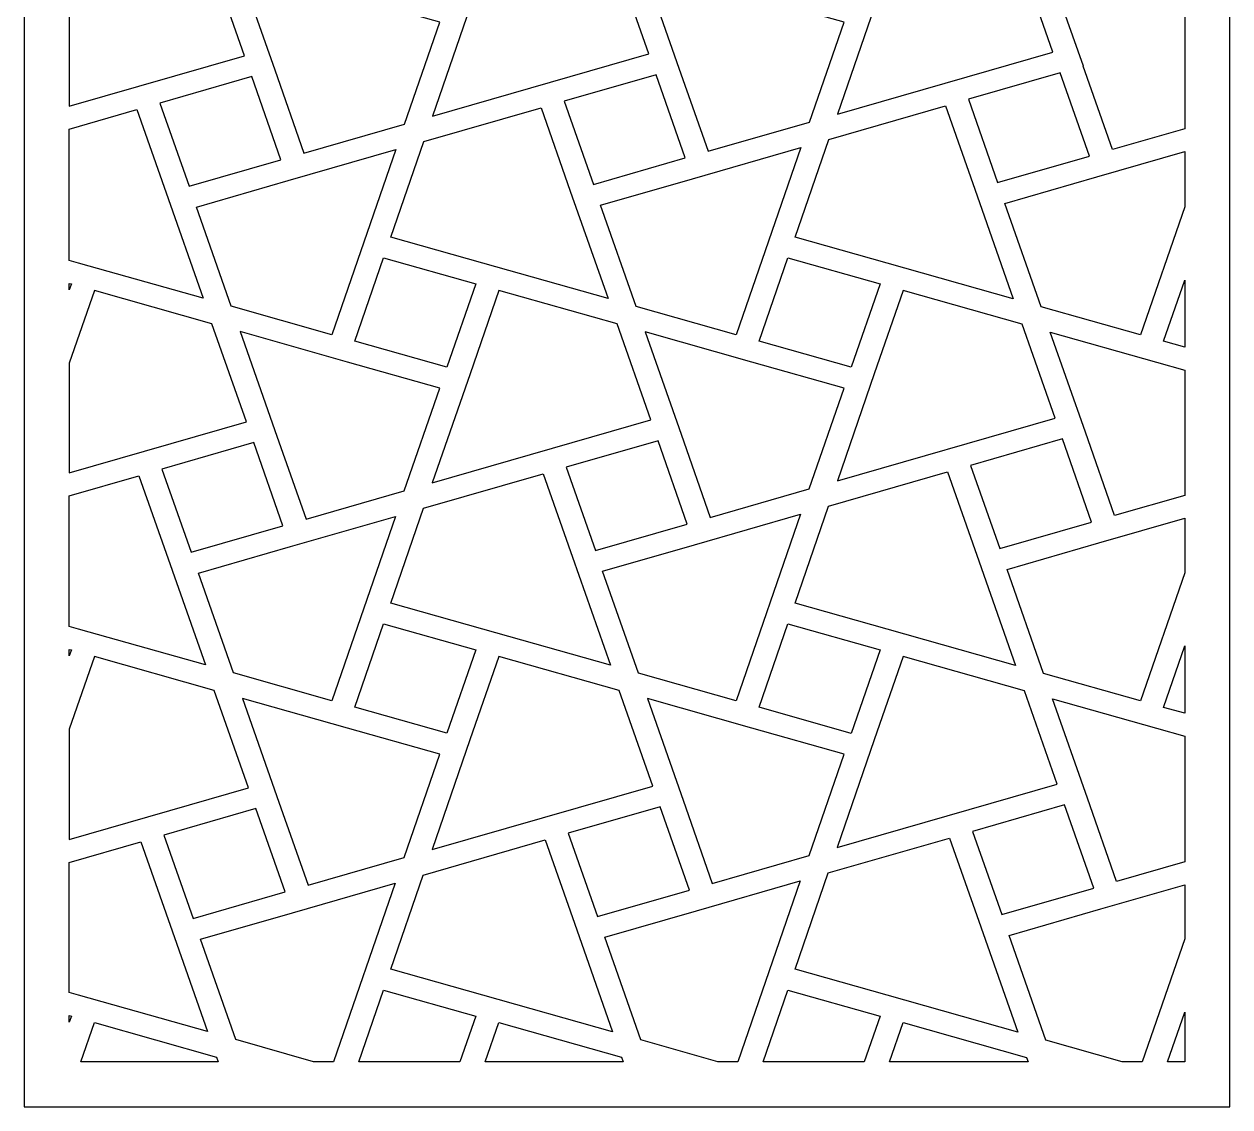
# Model space of a CAD drawing. Header units: centimetres. Extents: x 16.94 to 21.78, y -0.15 to 9.
# Drawn here: x 16.943 to 21.777, y -0.153 to 4.188 of the extents above; entities that cross this region are included whole.
import ezdxf

# ---------------------------------------------------------------- set-up
doc = ezdxf.new("R2010")
doc.units = ezdxf.units.CM
doc.header["$MEASUREMENT"] = 0
doc.layers.add('layer 1', color=7, linetype='Continuous')

msp = doc.modelspace()

# ---------------------------------------------------------------- linework, layer by layer
at = {"layer": 'layer 1', "color": 250, "lineweight": 30}
for points, knots in [([(16.94311, -0.15276), (16.94311, -0.15276), (16.94311, -0.10333), (16.94311, -0.10333), (16.94311, -0.10333), (16.94311, -0.10333), (16.94311, 0.26172), (16.94311, 0.26172), (16.94311, 0.26172), (16.94311, 0.26172), (16.94311, 0.3568), (16.94311, 0.3568), (16.94311, 0.3568), (16.94311, 0.3568), (16.94311, 0.77526), (16.94311, 0.77526), (16.94311, 0.77526), (16.94311, 0.77526), (16.94311, 1.12919), (16.94311, 1.12919), (16.94311, 1.12919), (16.94311, 1.12919), (16.94311, 1.27306), (16.94311, 1.27306), (16.94311, 1.27306), (16.94311, 1.27306), (16.94311, 1.36427), (16.94311, 1.36427), (16.94311, 1.36427), (16.94311, 1.36427), (16.94311, 1.7291), (16.94311, 1.7291), (16.94311, 1.7291), (16.94311, 1.7291), (16.94311, 1.82413), (16.94311, 1.82413), (16.94311, 1.82413), (16.94311, 1.82413), (16.94311, 2.24503), (16.94311, 2.24503), (16.94311, 2.24503), (16.94311, 2.24503), (16.94311, 2.59707), (16.94311, 2.59707), (16.94311, 2.59707), (16.94311, 2.59707), (16.94311, 2.74019), (16.94311, 2.74019), (16.94311, 2.74019), (16.94311, 2.74019), (16.94311, 2.8316), (16.94311, 2.8316), (16.94311, 2.8316), (16.94311, 2.8316), (16.94311, 3.19648), (16.94311, 3.19648), (16.94311, 3.19648), (16.94311, 3.19648), (16.94311, 3.29142), (16.94311, 3.29142), (16.94311, 3.29142), (16.94311, 3.29142), (16.94311, 3.71458), (16.94311, 3.71458), (16.94311, 3.71458), (16.94311, 3.71458), (16.94311, 4.06454), (16.94311, 4.06454), (16.94311, 4.06454), (16.94311, 4.06454), (16.94311, 4.20776), (16.94311, 4.20776), (16.94311, 4.20776), (16.94311, 4.20776), (16.94311, 4.29885), (16.94311, 4.29885), (16.94311, 4.29885), (16.94311, 4.29885), (16.94311, 4.66385), (16.94311, 4.66385), (16.94311, 4.66385), (16.94311, 4.66385), (16.94311, 4.75893), (16.94311, 4.75893), (16.94311, 4.75893), (16.94311, 4.75893), (16.94311, 5.18455), (16.94311, 5.18455), (16.94311, 5.18455), (16.94311, 5.18455), (16.94311, 5.53186), (16.94311, 5.53186), (16.94311, 5.53186), (16.94311, 5.53186), (16.94311, 5.67516), (16.94311, 5.67516), (16.94311, 5.67516), (16.94311, 5.67516), (16.94311, 5.7664), (16.94311, 5.7664), (16.94311, 5.7664), (16.94311, 5.7664), (16.94311, 6.13115), (16.94311, 6.13115), (16.94311, 6.13115), (16.94311, 6.13115), (16.94311, 6.22638), (16.94311, 6.22638), (16.94311, 6.22638), (16.94311, 6.22638), (16.94311, 6.6541), (16.94311, 6.6541), (16.94311, 6.6541), (16.94311, 6.6541), (16.94311, 6.99869), (16.94311, 6.99869), (16.94311, 6.99869), (16.94311, 6.99869), (16.94311, 7.14261), (16.94311, 7.14261), (16.94311, 7.14261), (16.94311, 7.14261), (16.94311, 7.23379), (16.94311, 7.23379), (16.94311, 7.23379), (16.94311, 7.23379), (16.94311, 7.59864), (16.94311, 7.59864), (16.94311, 7.59864), (16.94311, 7.59864), (16.94311, 7.69366), (16.94311, 7.69366), (16.94311, 7.69366), (16.94311, 7.69366), (16.94311, 8.12407), (16.94311, 8.12407), (16.94311, 8.12407), (16.94311, 8.12407), (16.94311, 8.46601), (16.94311, 8.46601), (16.94311, 8.46601), (16.94311, 8.46601), (16.94311, 8.60998), (16.94311, 8.60998), (16.94311, 8.60998), (16.94311, 8.60998), (16.94311, 8.70122), (16.94311, 8.70122), (16.94311, 8.70122), (16.94311, 8.70122), (16.94311, 9.00077), (16.94311, 9.00077), (16.94311, 9.00077), (16.94311, 9.00077), (21.77666, 9.00077), (21.77666, 9.00077), (21.77666, 9.00077), (21.77666, 9.00077), (21.77666, 8.71055), (21.77666, 8.71055), (21.77666, 8.71055), (21.77666, 8.71055), (21.77666, 8.61886), (21.77666, 8.61886), (21.77666, 8.61886), (21.77666, 8.61886), (21.77666, 8.38246), (21.77666, 8.38246), (21.77666, 8.38246), (21.77666, 8.38246), (21.77666, 8.08891), (21.77666, 8.08891), (21.77666, 8.08891), (21.77666, 8.08891), (21.77666, 7.70438), (21.77666, 7.70438), (21.77666, 7.70438), (21.77666, 7.70438), (21.77666, 7.61284), (21.77666, 7.61284), (21.77666, 7.61284), (21.77666, 7.61284), (21.77666, 7.24316), (21.77666, 7.24316), (21.77666, 7.24316), (21.77666, 7.24316), (21.77666, 7.15163), (21.77666, 7.15163), (21.77666, 7.15163), (21.77666, 7.15163), (21.77666, 6.91528), (21.77666, 6.91528), (21.77666, 6.91528), (21.77666, 6.91528), (21.77666, 6.62165), (21.77666, 6.62165), (21.77666, 6.62165), (21.77666, 6.62165), (21.77666, 6.23686), (21.77666, 6.23686), (21.77666, 6.23686), (21.77666, 6.23686), (21.77666, 6.14559), (21.77666, 6.14559), (21.77666, 6.14559), (21.77666, 6.14559), (21.77666, 5.77581), (21.77666, 5.77581), (21.77666, 5.77581), (21.77666, 5.77581), (21.77666, 5.68406), (21.77666, 5.68406), (21.77666, 5.68406), (21.77666, 5.68406), (21.77666, 5.4479), (21.77666, 5.4479), (21.77666, 5.4479), (21.77666, 5.4479), (21.77666, 5.15446), (21.77666, 5.15446), (21.77666, 5.15446), (21.77666, 5.15446), (21.77666, 4.76954), (21.77666, 4.76954), (21.77666, 4.76954), (21.77666, 4.76954), (21.77666, 4.67812), (21.77666, 4.67812), (21.77666, 4.67812), (21.77666, 4.67812), (21.77666, 4.30858), (21.77666, 4.30858), (21.77666, 4.30858), (21.77666, 4.30858), (21.77666, 4.21673), (21.77666, 4.21673), (21.77666, 4.21673), (21.77666, 4.21673), (21.77666, 3.98074), (21.77666, 3.98074), (21.77666, 3.98074), (21.77666, 3.98074), (21.77666, 3.68724), (21.77666, 3.68724), (21.77666, 3.68724), (21.77666, 3.68724), (21.77666, 3.30216), (21.77666, 3.30216), (21.77666, 3.30216), (21.77666, 3.30216), (21.77666, 3.21065), (21.77666, 3.21065), (21.77666, 3.21065), (21.77666, 3.21065), (21.77666, 2.84103), (21.77666, 2.84103), (21.77666, 2.84103), (21.77666, 2.84103), (21.77666, 2.74949), (21.77666, 2.74949), (21.77666, 2.74949), (21.77666, 2.74949), (21.77666, 2.51344), (21.77666, 2.51344), (21.77666, 2.51344), (21.77666, 2.51344), (21.77666, 2.22), (21.77666, 2.22), (21.77666, 2.22), (21.77666, 2.22), (21.77666, 1.83465), (21.77666, 1.83465), (21.77666, 1.83465), (21.77666, 1.83465), (21.77666, 1.74346), (21.77666, 1.74346), (21.77666, 1.74346), (21.77666, 1.74346), (21.77666, 1.3736), (21.77666, 1.3736), (21.77666, 1.3736), (21.77666, 1.3736), (21.77666, 1.28193), (21.77666, 1.28193), (21.77666, 1.28193), (21.77666, 1.28193), (21.77666, 1.04618), (21.77666, 1.04618), (21.77666, 1.04618), (21.77666, 1.04618), (21.77666, 0.75299), (21.77666, 0.75299), (21.77666, 0.75299), (21.77666, 0.75299), (21.77666, 0.36727), (21.77666, 0.36727), (21.77666, 0.36727), (21.77666, 0.36727), (21.77666, 0.27598), (21.77666, 0.27598), (21.77666, 0.27598), (21.77666, 0.27598), (21.77666, -0.09355), (21.77666, -0.09355), (21.77666, -0.09355), (21.77666, -0.09355), (21.77666, -0.15276), (21.77666, -0.15276), (21.77666, -0.15276), (21.77666, -0.15276), (16.94311, -0.15276), (16.94311, -0.15276)], [0, 0, 0, 0, 0.0126582, 0.0126582, 0.0126582, 0.0126582, 0.0253165, 0.0253165, 0.0253165, 0.0253165, 0.0379747, 0.0379747, 0.0379747, 0.0379747, 0.0506329, 0.0506329, 0.0506329, 0.0506329, 0.0632911, 0.0632911, 0.0632911, 0.0632911, 0.0759494, 0.0759494, 0.0759494, 0.0759494, 0.0886076, 0.0886076, 0.0886076, 0.0886076, 0.1012658, 0.1012658, 0.1012658, 0.1012658, 0.1139241, 0.1139241, 0.1139241, 0.1139241, 0.1265823, 0.1265823, 0.1265823, 0.1265823, 0.1392405, 0.1392405, 0.1392405, 0.1392405, 0.1518987, 0.1518987, 0.1518987, 0.1518987, 0.164557, 0.164557, 0.164557, 0.164557, 0.1772152, 0.1772152, 0.1772152, 0.1772152, 0.1898734, 0.1898734, 0.1898734, 0.1898734, 0.2025316, 0.2025316, 0.2025316, 0.2025316, 0.2151899, 0.2151899, 0.2151899, 0.2151899, 0.2278481, 0.2278481, 0.2278481, 0.2278481, 0.2405063, 0.2405063, 0.2405063, 0.2405063, 0.2531646, 0.2531646, 0.2531646, 0.2531646, 0.2658228, 0.2658228, 0.2658228, 0.2658228, 0.278481, 0.278481, 0.278481, 0.278481, 0.2911392, 0.2911392, 0.2911392, 0.2911392, 0.3037975, 0.3037975, 0.3037975, 0.3037975, 0.3164557, 0.3164557, 0.3164557, 0.3164557, 0.3291139, 0.3291139, 0.3291139, 0.3291139, 0.3417722, 0.3417722, 0.3417722, 0.3417722, 0.3544304, 0.3544304, 0.3544304, 0.3544304, 0.3670886, 0.3670886, 0.3670886, 0.3670886, 0.3797468, 0.3797468, 0.3797468, 0.3797468, 0.3924051, 0.3924051, 0.3924051, 0.3924051, 0.4050633, 0.4050633, 0.4050633, 0.4050633, 0.4177215, 0.4177215, 0.4177215, 0.4177215, 0.4303797, 0.4303797, 0.4303797, 0.4303797, 0.443038, 0.443038, 0.443038, 0.443038, 0.4556962, 0.4556962, 0.4556962, 0.4556962, 0.4683544, 0.4683544, 0.4683544, 0.4683544, 0.4810127, 0.4810127, 0.4810127, 0.4810127, 0.4936709, 0.4936709, 0.4936709, 0.4936709, 0.5063291, 0.5063291, 0.5063291, 0.5063291, 0.5189873, 0.5189873, 0.5189873, 0.5189873, 0.5316456, 0.5316456, 0.5316456, 0.5316456, 0.5443038, 0.5443038, 0.5443038, 0.5443038, 0.556962, 0.556962, 0.556962, 0.556962, 0.5696203, 0.5696203, 0.5696203, 0.5696203, 0.5822785, 0.5822785, 0.5822785, 0.5822785, 0.5949367, 0.5949367, 0.5949367, 0.5949367, 0.6075949, 0.6075949, 0.6075949, 0.6075949, 0.6202532, 0.6202532, 0.6202532, 0.6202532, 0.6329114, 0.6329114, 0.6329114, 0.6329114, 0.6455696, 0.6455696, 0.6455696, 0.6455696, 0.6582278, 0.6582278, 0.6582278, 0.6582278, 0.6708861, 0.6708861, 0.6708861, 0.6708861, 0.6835443, 0.6835443, 0.6835443, 0.6835443, 0.6962025, 0.6962025, 0.6962025, 0.6962025, 0.7088608, 0.7088608, 0.7088608, 0.7088608, 0.721519, 0.721519, 0.721519, 0.721519, 0.7341772, 0.7341772, 0.7341772, 0.7341772, 0.7468354, 0.7468354, 0.7468354, 0.7468354, 0.7594937, 0.7594937, 0.7594937, 0.7594937, 0.7721519, 0.7721519, 0.7721519, 0.7721519, 0.7848101, 0.7848101, 0.7848101, 0.7848101, 0.7974684, 0.7974684, 0.7974684, 0.7974684, 0.8101266, 0.8101266, 0.8101266, 0.8101266, 0.8227848, 0.8227848, 0.8227848, 0.8227848, 0.835443, 0.835443, 0.835443, 0.835443, 0.8481013, 0.8481013, 0.8481013, 0.8481013, 0.8607595, 0.8607595, 0.8607595, 0.8607595, 0.8734177, 0.8734177, 0.8734177, 0.8734177, 0.8860759, 0.8860759, 0.8860759, 0.8860759, 0.8987342, 0.8987342, 0.8987342, 0.8987342, 0.9113924, 0.9113924, 0.9113924, 0.9113924, 0.9240506, 0.9240506, 0.9240506, 0.9240506, 0.9367089, 0.9367089, 0.9367089, 0.9367089, 0.9493671, 0.9493671, 0.9493671, 0.9493671, 0.9620253, 0.9620253, 0.9620253, 0.9620253, 0.9746835, 0.9746835, 0.9746835, 0.9746835, 1, 1, 1, 1]), ([(17.12437, 4.29586), (17.12437, 4.29586), (17.22499, 4.5874), (17.22499, 4.5874), (17.22499, 4.5874), (17.22499, 4.5874), (17.68712, 4.45675), (17.68712, 4.45675), (17.68712, 4.45675), (17.68712, 4.45675), (17.82628, 4.06079), (17.82628, 4.06079), (17.82628, 4.06079), (17.82628, 4.06079), (17.12437, 3.8586), (17.12437, 3.8586), (17.12437, 3.8586), (17.12437, 3.8586), (17.12437, 4.29586), (17.12437, 4.29586)], [0, 0, 0, 0, 0.1666667, 0.1666667, 0.1666667, 0.1666667, 0.3333333, 0.3333333, 0.3333333, 0.3333333, 0.5, 0.5, 0.5, 0.5, 0.6666667, 0.6666667, 0.6666667, 0.6666667, 1, 1, 1, 1]), ([(18.73041, 4.25321), (18.73041, 4.25321), (18.84576, 4.5874), (18.84576, 4.5874), (18.84576, 4.5874), (18.84576, 4.5874), (19.31083, 4.45586), (19.31083, 4.45586), (19.31083, 4.45586), (19.31083, 4.45586), (19.44704, 4.06813), (19.44704, 4.06813), (19.44704, 4.06813), (19.44704, 4.06813), (18.5807, 3.81882), (18.5807, 3.81882), (18.5807, 3.81882), (18.5807, 3.81882), (18.73041, 4.25321), (18.73041, 4.25321)], [0, 0, 0, 0, 0.1666667, 0.1666667, 0.1666667, 0.1666667, 0.3333333, 0.3333333, 0.3333333, 0.3333333, 0.5, 0.5, 0.5, 0.5, 0.6666667, 0.6666667, 0.6666667, 0.6666667, 1, 1, 1, 1]), ([(20.35118, 4.25321), (20.35118, 4.25321), (20.46677, 4.5874), (20.46677, 4.5874), (20.46677, 4.5874), (20.46677, 4.5874), (20.9343, 4.45497), (20.9343, 4.45497), (20.9343, 4.45497), (20.9343, 4.45497), (21.06756, 4.07568), (21.06756, 4.07568), (21.06756, 4.07568), (21.06756, 4.07568), (20.20417, 3.82704), (20.20417, 3.82704), (20.20417, 3.82704), (20.20417, 3.82704), (20.35118, 4.25321), (20.35118, 4.25321)], [0, 0, 0, 0, 0.1666667, 0.1666667, 0.1666667, 0.1666667, 0.3333333, 0.3333333, 0.3333333, 0.3333333, 0.5, 0.5, 0.5, 0.5, 0.6666667, 0.6666667, 0.6666667, 0.6666667, 1, 1, 1, 1]), ([(18.24031, 4.30032), (18.24031, 4.30032), (18.60942, 4.19589), (18.60942, 4.19589), (18.60942, 4.19589), (18.60942, 4.19589), (18.46806, 3.78638), (18.46806, 3.78638), (18.46806, 3.78638), (18.46806, 3.78638), (18.06507, 3.67018), (18.06507, 3.67018), (18.06507, 3.67018), (18.06507, 3.67018), (17.94776, 4.00391), (17.94776, 4.00391), (17.94776, 4.00391), (17.94776, 4.00391), (17.79977, 4.42497), (17.79977, 4.42497), (17.79977, 4.42497), (17.79977, 4.42497), (18.24031, 4.3001), (18.24031, 4.3001), (18.24031, 4.3001), (18.24031, 4.3001), (18.24031, 4.30032), (18.24031, 4.30032)], [0, 0, 0, 0, 0.125, 0.125, 0.125, 0.125, 0.25, 0.25, 0.25, 0.25, 0.375, 0.375, 0.375, 0.375, 0.5, 0.5, 0.5, 0.5, 0.625, 0.625, 0.625, 0.625, 0.75, 0.75, 0.75, 0.75, 1, 1, 1, 1]), ([(19.86082, 4.30032), (19.86082, 4.30032), (20.23018, 4.19589), (20.23018, 4.19589), (20.23018, 4.19589), (20.23018, 4.19589), (20.09152, 3.79483), (20.09152, 3.79483), (20.09152, 3.79483), (20.09152, 3.79483), (19.68559, 3.67773), (19.68559, 3.67773), (19.68559, 3.67773), (19.68559, 3.67773), (19.56828, 4.01124), (19.56828, 4.01124), (19.56828, 4.01124), (19.56828, 4.01124), (19.42348, 4.42408), (19.42348, 4.42408), (19.42348, 4.42408), (19.42348, 4.42408), (19.86082, 4.30032), (19.86082, 4.30032)], [0, 0, 0, 0, 0.1428571, 0.1428571, 0.1428571, 0.1428571, 0.2857143, 0.2857143, 0.2857143, 0.2857143, 0.4285714, 0.4285714, 0.4285714, 0.4285714, 0.5714286, 0.5714286, 0.5714286, 0.5714286, 0.7142857, 0.7142857, 0.7142857, 0.7142857, 1, 1, 1, 1]), ([(21.5954, 4.26812), (21.5954, 4.26812), (21.48183, 4.30032), (21.48183, 4.30032), (21.48183, 4.30032), (21.48183, 4.30032), (21.04719, 4.42319), (21.04719, 4.42319), (21.04719, 4.42319), (21.04719, 4.42319), (21.18929, 4.01902), (21.18929, 4.01902), (21.18929, 4.01902), (21.18929, 4.01902), (21.18905, 4.0188), (21.18905, 4.0188), (21.18905, 4.0188), (21.18905, 4.0188), (21.30611, 3.68528), (21.30611, 3.68528), (21.30611, 3.68528), (21.30611, 3.68528), (21.5954, 3.76855), (21.5954, 3.76855), (21.5954, 3.76855), (21.5954, 3.76855), (21.5954, 4.26812), (21.5954, 4.26812)], [0, 0, 0, 0, 0.125, 0.125, 0.125, 0.125, 0.25, 0.25, 0.25, 0.25, 0.375, 0.375, 0.375, 0.375, 0.5, 0.5, 0.5, 0.5, 0.625, 0.625, 0.625, 0.625, 0.75, 0.75, 0.75, 0.75, 1, 1, 1, 1]), ([(17.85548, 3.97747), (17.85548, 3.97747), (17.97279, 3.64373), (17.97279, 3.64373), (17.97279, 3.64373), (17.97279, 3.64373), (17.60417, 3.53752), (17.60417, 3.53752), (17.60417, 3.53752), (17.60417, 3.53752), (17.48711, 3.87126), (17.48711, 3.87126), (17.48711, 3.87126), (17.48711, 3.87126), (17.85548, 3.97747), (17.85548, 3.97747)], [0, 0, 0, 0, 0.2, 0.2, 0.2, 0.2, 0.4, 0.4, 0.4, 0.4, 0.6, 0.6, 0.6, 0.6, 1, 1, 1, 1]), ([(19.47625, 3.9848), (19.47625, 3.9848), (19.59332, 3.65129), (19.59332, 3.65129), (19.59332, 3.65129), (19.59332, 3.65129), (19.22494, 3.54508), (19.22494, 3.54508), (19.22494, 3.54508), (19.22494, 3.54508), (19.10762, 3.87859), (19.10762, 3.87859), (19.10762, 3.87859), (19.10762, 3.87859), (19.47625, 3.9848), (19.47625, 3.9848)], [0, 0, 0, 0, 0.2, 0.2, 0.2, 0.2, 0.4, 0.4, 0.4, 0.4, 0.6, 0.6, 0.6, 0.6, 1, 1, 1, 1]), ([(21.09677, 3.99236), (21.09677, 3.99236), (21.21408, 3.65862), (21.21408, 3.65862), (21.21408, 3.65862), (21.21408, 3.65862), (20.8457, 3.55263), (20.8457, 3.55263), (20.8457, 3.55263), (20.8457, 3.55263), (20.72839, 3.88637), (20.72839, 3.88637), (20.72839, 3.88637), (20.72839, 3.88637), (21.09677, 3.99236), (21.09677, 3.99236)], [0, 0, 0, 0, 0.2, 0.2, 0.2, 0.2, 0.4, 0.4, 0.4, 0.4, 0.6, 0.6, 0.6, 0.6, 1, 1, 1, 1]), ([(17.12437, 3.24025), (17.12437, 3.24025), (17.16143, 3.22978), (17.16143, 3.22978), (17.16143, 3.22978), (17.16143, 3.22978), (17.66037, 3.08869), (17.66037, 3.08869), (17.66037, 3.08869), (17.66037, 3.08869), (17.51214, 3.51108), (17.51214, 3.51108), (17.51214, 3.51108), (17.51214, 3.51108), (17.39483, 3.84482), (17.39483, 3.84482), (17.39483, 3.84482), (17.39483, 3.84482), (17.12437, 3.76684), (17.12437, 3.76684), (17.12437, 3.76684), (17.12437, 3.76684), (17.12437, 3.24025), (17.12437, 3.24025)], [0, 0, 0, 0, 0.1428571, 0.1428571, 0.1428571, 0.1428571, 0.2857143, 0.2857143, 0.2857143, 0.2857143, 0.4285714, 0.4285714, 0.4285714, 0.4285714, 0.5714286, 0.5714286, 0.5714286, 0.5714286, 0.7142857, 0.7142857, 0.7142857, 0.7142857, 1, 1, 1, 1]), ([(18.78244, 3.22978), (18.78244, 3.22978), (19.28408, 3.0878), (19.28408, 3.0878), (19.28408, 3.0878), (19.28408, 3.0878), (19.13266, 3.51864), (19.13266, 3.51864), (19.13266, 3.51864), (19.13266, 3.51864), (19.01559, 3.85215), (19.01559, 3.85215), (19.01559, 3.85215), (19.01559, 3.85215), (18.54536, 3.71661), (18.54536, 3.71661), (18.54536, 3.71661), (18.54536, 3.71661), (18.41333, 3.33422), (18.41333, 3.33422), (18.41333, 3.33422), (18.41333, 3.33422), (18.78244, 3.22978), (18.78244, 3.22978)], [0, 0, 0, 0, 0.1428571, 0.1428571, 0.1428571, 0.1428571, 0.2857143, 0.2857143, 0.2857143, 0.2857143, 0.4285714, 0.4285714, 0.4285714, 0.4285714, 0.5714286, 0.5714286, 0.5714286, 0.5714286, 0.7142857, 0.7142857, 0.7142857, 0.7142857, 1, 1, 1, 1]), ([(20.40321, 3.22978), (20.40321, 3.22978), (20.90779, 3.08691), (20.90779, 3.08691), (20.90779, 3.08691), (20.90779, 3.08691), (20.75367, 3.52597), (20.75367, 3.52597), (20.75367, 3.52597), (20.75367, 3.52597), (20.63636, 3.85971), (20.63636, 3.85971), (20.63636, 3.85971), (20.63636, 3.85971), (20.16907, 3.72528), (20.16907, 3.72528), (20.16907, 3.72528), (20.16907, 3.72528), (20.03385, 3.33422), (20.03385, 3.33422), (20.03385, 3.33422), (20.03385, 3.33422), (20.40321, 3.22978), (20.40321, 3.22978)], [0, 0, 0, 0, 0.1428571, 0.1428571, 0.1428571, 0.1428571, 0.2857143, 0.2857143, 0.2857143, 0.2857143, 0.4285714, 0.4285714, 0.4285714, 0.4285714, 0.5714286, 0.5714286, 0.5714286, 0.5714286, 0.7142857, 0.7142857, 0.7142857, 0.7142857, 1, 1, 1, 1]), ([(17.77327, 3.05669), (17.77327, 3.05669), (18.17674, 2.94249), (18.17674, 2.94249), (18.17674, 2.94249), (18.17674, 2.94249), (18.43296, 3.6844), (18.43296, 3.6844), (18.43296, 3.6844), (18.43296, 3.6844), (18.002, 3.56019), (18.002, 3.56019), (18.002, 3.56019), (18.002, 3.56019), (17.63362, 3.4542), (17.63362, 3.4542), (17.63362, 3.4542), (17.63362, 3.4542), (17.77327, 3.05669), (17.77327, 3.05669)], [0, 0, 0, 0, 0.1666667, 0.1666667, 0.1666667, 0.1666667, 0.3333333, 0.3333333, 0.3333333, 0.3333333, 0.5, 0.5, 0.5, 0.5, 0.6666667, 0.6666667, 0.6666667, 0.6666667, 1, 1, 1, 1]), ([(19.39673, 3.05581), (19.39673, 3.05581), (19.79751, 2.94249), (19.79751, 2.94249), (19.79751, 2.94249), (19.79751, 2.94249), (20.05667, 3.69284), (20.05667, 3.69284), (20.05667, 3.69284), (20.05667, 3.69284), (19.62277, 3.56774), (19.62277, 3.56774), (19.62277, 3.56774), (19.62277, 3.56774), (19.25414, 3.46176), (19.25414, 3.46176), (19.25414, 3.46176), (19.25414, 3.46176), (19.39673, 3.05581), (19.39673, 3.05581)], [0, 0, 0, 0, 0.1666667, 0.1666667, 0.1666667, 0.1666667, 0.3333333, 0.3333333, 0.3333333, 0.3333333, 0.5, 0.5, 0.5, 0.5, 0.6666667, 0.6666667, 0.6666667, 0.6666667, 1, 1, 1, 1]), ([(21.02044, 3.05492), (21.02044, 3.05492), (21.41827, 2.94249), (21.41827, 2.94249), (21.41827, 2.94249), (21.41827, 2.94249), (21.5954, 3.45559), (21.5954, 3.45559), (21.5954, 3.45559), (21.5954, 3.45559), (21.5954, 3.67667), (21.5954, 3.67667), (21.5954, 3.67667), (21.5954, 3.67667), (21.24328, 3.5753), (21.24328, 3.5753), (21.24328, 3.5753), (21.24328, 3.5753), (20.87491, 3.46909), (20.87491, 3.46909), (20.87491, 3.46909), (20.87491, 3.46909), (21.02044, 3.05492), (21.02044, 3.05492)], [0, 0, 0, 0, 0.1428571, 0.1428571, 0.1428571, 0.1428571, 0.2857143, 0.2857143, 0.2857143, 0.2857143, 0.4285714, 0.4285714, 0.4285714, 0.4285714, 0.5714286, 0.5714286, 0.5714286, 0.5714286, 0.7142857, 0.7142857, 0.7142857, 0.7142857, 1, 1, 1, 1]), ([(18.63813, 2.81184), (18.63813, 2.81184), (18.75348, 3.14624), (18.75348, 3.14624), (18.75348, 3.14624), (18.75348, 3.14624), (18.38437, 3.25067), (18.38437, 3.25067), (18.38437, 3.25067), (18.38437, 3.25067), (18.26902, 2.91649), (18.26902, 2.91649), (18.26902, 2.91649), (18.26902, 2.91649), (18.63813, 2.81184), (18.63813, 2.81184)], [0, 0, 0, 0, 0.2, 0.2, 0.2, 0.2, 0.4, 0.4, 0.4, 0.4, 0.6, 0.6, 0.6, 0.6, 1, 1, 1, 1]), ([(20.2589, 2.81184), (20.2589, 2.81184), (20.37425, 3.14602), (20.37425, 3.14602), (20.37425, 3.14602), (20.37425, 3.14602), (20.00513, 3.25067), (20.00513, 3.25067), (20.00513, 3.25067), (20.00513, 3.25067), (19.88978, 2.91627), (19.88978, 2.91627), (19.88978, 2.91627), (19.88978, 2.91627), (20.2589, 2.81184), (20.2589, 2.81184)], [0, 0, 0, 0, 0.2, 0.2, 0.2, 0.2, 0.4, 0.4, 0.4, 0.4, 0.6, 0.6, 0.6, 0.6, 1, 1, 1, 1]), ([(17.12437, 3.1221), (17.12437, 3.1221), (17.13272, 3.14624), (17.13272, 3.14624), (17.13272, 3.14624), (17.13272, 3.14624), (17.12437, 3.14845), (17.12437, 3.14845), (17.12437, 3.14845), (17.12437, 3.14845), (17.12437, 3.1221), (17.12437, 3.1221)], [0, 0, 0, 0, 0.25, 0.25, 0.25, 0.25, 0.5, 0.5, 0.5, 0.5, 1, 1, 1, 1]), ([(21.5954, 3.16156), (21.5954, 3.16156), (21.51055, 2.91627), (21.51055, 2.91627), (21.51055, 2.91627), (21.51055, 2.91627), (21.5954, 2.89228), (21.5954, 2.89228), (21.5954, 2.89228), (21.5954, 2.89228), (21.5954, 3.16156), (21.5954, 3.16156)], [0, 0, 0, 0, 0.25, 0.25, 0.25, 0.25, 0.5, 0.5, 0.5, 0.5, 1, 1, 1, 1]), ([(17.12437, 2.82849), (17.12437, 2.82849), (17.22499, 3.12002), (17.22499, 3.12002), (17.22499, 3.12002), (17.22499, 3.12002), (17.6962, 2.9867), (17.6962, 2.9867), (17.6962, 2.9867), (17.6962, 2.9867), (17.83438, 2.59364), (17.83438, 2.59364), (17.83438, 2.59364), (17.83438, 2.59364), (17.12437, 2.38907), (17.12437, 2.38907), (17.12437, 2.38907), (17.12437, 2.38907), (17.12437, 2.82849), (17.12437, 2.82849)], [0, 0, 0, 0, 0.1666667, 0.1666667, 0.1666667, 0.1666667, 0.3333333, 0.3333333, 0.3333333, 0.3333333, 0.5, 0.5, 0.5, 0.5, 0.6666667, 0.6666667, 0.6666667, 0.6666667, 1, 1, 1, 1]), ([(18.73066, 2.78584), (18.73066, 2.78584), (18.84576, 3.12002), (18.84576, 3.12002), (18.84576, 3.12002), (18.84576, 3.12002), (19.31991, 2.98581), (19.31991, 2.98581), (19.31991, 2.98581), (19.31991, 2.98581), (19.45514, 2.60097), (19.45514, 2.60097), (19.45514, 2.60097), (19.45514, 2.60097), (18.57948, 2.34878), (18.57948, 2.34878), (18.57948, 2.34878), (18.57948, 2.34878), (18.73066, 2.78584), (18.73066, 2.78584)], [0, 0, 0, 0, 0.1666667, 0.1666667, 0.1666667, 0.1666667, 0.3333333, 0.3333333, 0.3333333, 0.3333333, 0.5, 0.5, 0.5, 0.5, 0.6666667, 0.6666667, 0.6666667, 0.6666667, 1, 1, 1, 1]), ([(20.35118, 2.78584), (20.35118, 2.78584), (20.46652, 3.12002), (20.46652, 3.12002), (20.46652, 3.12002), (20.46652, 3.12002), (20.94363, 2.98493), (20.94363, 2.98493), (20.94363, 2.98493), (20.94363, 2.98493), (21.07591, 2.6083), (21.07591, 2.6083), (21.07591, 2.6083), (21.07591, 2.6083), (20.20319, 2.357), (20.20319, 2.357), (20.20319, 2.357), (20.20319, 2.357), (20.35118, 2.78584), (20.35118, 2.78584)], [0, 0, 0, 0, 0.1666667, 0.1666667, 0.1666667, 0.1666667, 0.3333333, 0.3333333, 0.3333333, 0.3333333, 0.5, 0.5, 0.5, 0.5, 0.6666667, 0.6666667, 0.6666667, 0.6666667, 1, 1, 1, 1]), ([(18.24006, 2.83272), (18.24006, 2.83272), (18.60942, 2.72829), (18.60942, 2.72829), (18.60942, 2.72829), (18.60942, 2.72829), (18.46707, 2.31634), (18.46707, 2.31634), (18.46707, 2.31634), (18.46707, 2.31634), (18.07317, 2.20302), (18.07317, 2.20302), (18.07317, 2.20302), (18.07317, 2.20302), (17.95586, 2.53654), (17.95586, 2.53654), (17.95586, 2.53654), (17.95586, 2.53654), (17.80885, 2.95493), (17.80885, 2.95493), (17.80885, 2.95493), (17.80885, 2.95493), (18.24006, 2.83272), (18.24006, 2.83272)], [0, 0, 0, 0, 0.1428571, 0.1428571, 0.1428571, 0.1428571, 0.2857143, 0.2857143, 0.2857143, 0.2857143, 0.4285714, 0.4285714, 0.4285714, 0.4285714, 0.5714286, 0.5714286, 0.5714286, 0.5714286, 0.7142857, 0.7142857, 0.7142857, 0.7142857, 1, 1, 1, 1]), ([(19.86082, 2.83272), (19.86082, 2.83272), (20.22994, 2.72851), (20.22994, 2.72851), (20.22994, 2.72851), (20.22994, 2.72851), (20.09054, 2.32456), (20.09054, 2.32456), (20.09054, 2.32456), (20.09054, 2.32456), (19.69369, 2.21035), (19.69369, 2.21035), (19.69369, 2.21035), (19.69369, 2.21035), (19.57663, 2.54409), (19.57663, 2.54409), (19.57663, 2.54409), (19.57663, 2.54409), (19.43256, 2.95404), (19.43256, 2.95404), (19.43256, 2.95404), (19.43256, 2.95404), (19.86082, 2.83272), (19.86082, 2.83272)], [0, 0, 0, 0, 0.1428571, 0.1428571, 0.1428571, 0.1428571, 0.2857143, 0.2857143, 0.2857143, 0.2857143, 0.4285714, 0.4285714, 0.4285714, 0.4285714, 0.5714286, 0.5714286, 0.5714286, 0.5714286, 0.7142857, 0.7142857, 0.7142857, 0.7142857, 1, 1, 1, 1]), ([(21.5954, 2.80066), (21.5954, 2.80066), (21.48183, 2.83272), (21.48183, 2.83272), (21.48183, 2.83272), (21.48183, 2.83272), (21.05627, 2.95315), (21.05627, 2.95315), (21.05627, 2.95315), (21.05627, 2.95315), (21.19739, 2.55142), (21.19739, 2.55142), (21.19739, 2.55142), (21.19739, 2.55142), (21.3147, 2.21769), (21.3147, 2.21769), (21.3147, 2.21769), (21.3147, 2.21769), (21.5954, 2.29854), (21.5954, 2.29854), (21.5954, 2.29854), (21.5954, 2.29854), (21.5954, 2.80066), (21.5954, 2.80066)], [0, 0, 0, 0, 0.1428571, 0.1428571, 0.1428571, 0.1428571, 0.2857143, 0.2857143, 0.2857143, 0.2857143, 0.4285714, 0.4285714, 0.4285714, 0.4285714, 0.5714286, 0.5714286, 0.5714286, 0.5714286, 0.7142857, 0.7142857, 0.7142857, 0.7142857, 1, 1, 1, 1]), ([(19.48435, 2.51743), (19.48435, 2.51743), (19.60166, 2.18369), (19.60166, 2.18369), (19.60166, 2.18369), (19.60166, 2.18369), (19.23304, 2.0777), (19.23304, 2.0777), (19.23304, 2.0777), (19.23304, 2.0777), (19.11572, 2.41144), (19.11572, 2.41144), (19.11572, 2.41144), (19.11572, 2.41144), (19.48435, 2.51743), (19.48435, 2.51743)], [0, 0, 0, 0, 0.2, 0.2, 0.2, 0.2, 0.4, 0.4, 0.4, 0.4, 0.6, 0.6, 0.6, 0.6, 1, 1, 1, 1]), ([(21.10536, 2.52498), (21.10536, 2.52498), (21.22242, 2.19124), (21.22242, 2.19124), (21.22242, 2.19124), (21.22242, 2.19124), (20.85405, 2.08503), (20.85405, 2.08503), (20.85405, 2.08503), (20.85405, 2.08503), (20.73673, 2.41877), (20.73673, 2.41877), (20.73673, 2.41877), (20.73673, 2.41877), (21.10536, 2.52498), (21.10536, 2.52498)], [0, 0, 0, 0, 0.2, 0.2, 0.2, 0.2, 0.4, 0.4, 0.4, 0.4, 0.6, 0.6, 0.6, 0.6, 1, 1, 1, 1]), ([(17.86383, 2.51009), (17.86383, 2.51009), (17.98089, 2.17636), (17.98089, 2.17636), (17.98089, 2.17636), (17.98089, 2.17636), (17.61227, 2.07037), (17.61227, 2.07037), (17.61227, 2.07037), (17.61227, 2.07037), (17.4952, 2.40388), (17.4952, 2.40388), (17.4952, 2.40388), (17.4952, 2.40388), (17.86383, 2.51009), (17.86383, 2.51009)], [0, 0, 0, 0, 0.2, 0.2, 0.2, 0.2, 0.4, 0.4, 0.4, 0.4, 0.6, 0.6, 0.6, 0.6, 1, 1, 1, 1]), ([(17.12437, 1.7727), (17.12437, 1.7727), (17.16143, 1.76219), (17.16143, 1.76219), (17.16143, 1.76219), (17.16143, 1.76219), (17.6697, 1.61865), (17.6697, 1.61865), (17.6697, 1.61865), (17.6697, 1.61865), (17.52024, 2.04371), (17.52024, 2.04371), (17.52024, 2.04371), (17.52024, 2.04371), (17.40293, 2.37744), (17.40293, 2.37744), (17.40293, 2.37744), (17.40293, 2.37744), (17.12437, 2.29723), (17.12437, 2.29723), (17.12437, 2.29723), (17.12437, 2.29723), (17.12437, 1.7727), (17.12437, 1.7727)], [0, 0, 0, 0, 0.1428571, 0.1428571, 0.1428571, 0.1428571, 0.2857143, 0.2857143, 0.2857143, 0.2857143, 0.4285714, 0.4285714, 0.4285714, 0.4285714, 0.5714286, 0.5714286, 0.5714286, 0.5714286, 0.7142857, 0.7142857, 0.7142857, 0.7142857, 1, 1, 1, 1]), ([(18.78244, 1.76219), (18.78244, 1.76219), (19.29316, 1.61776), (19.29316, 1.61776), (19.29316, 1.61776), (19.29316, 1.61776), (19.14076, 2.05104), (19.14076, 2.05104), (19.14076, 2.05104), (19.14076, 2.05104), (19.02369, 2.38478), (19.02369, 2.38478), (19.02369, 2.38478), (19.02369, 2.38478), (18.54438, 2.24679), (18.54438, 2.24679), (18.54438, 2.24679), (18.54438, 2.24679), (18.41333, 1.86684), (18.41333, 1.86684), (18.41333, 1.86684), (18.41333, 1.86684), (18.78244, 1.76219), (18.78244, 1.76219)], [0, 0, 0, 0, 0.1428571, 0.1428571, 0.1428571, 0.1428571, 0.2857143, 0.2857143, 0.2857143, 0.2857143, 0.4285714, 0.4285714, 0.4285714, 0.4285714, 0.5714286, 0.5714286, 0.5714286, 0.5714286, 0.7142857, 0.7142857, 0.7142857, 0.7142857, 1, 1, 1, 1]), ([(20.40321, 1.76219), (20.40321, 1.76219), (20.40296, 1.76241), (20.40296, 1.76241), (20.40296, 1.76241), (20.40296, 1.76241), (20.91687, 1.61709), (20.91687, 1.61709), (20.91687, 1.61709), (20.91687, 1.61709), (20.76177, 2.05859), (20.76177, 2.05859), (20.76177, 2.05859), (20.76177, 2.05859), (20.64446, 2.39233), (20.64446, 2.39233), (20.64446, 2.39233), (20.64446, 2.39233), (20.16785, 2.25501), (20.16785, 2.25501), (20.16785, 2.25501), (20.16785, 2.25501), (20.03385, 1.86662), (20.03385, 1.86662), (20.03385, 1.86662), (20.03385, 1.86662), (20.40321, 1.76219), (20.40321, 1.76219)], [0, 0, 0, 0, 0.125, 0.125, 0.125, 0.125, 0.25, 0.25, 0.25, 0.25, 0.375, 0.375, 0.375, 0.375, 0.5, 0.5, 0.5, 0.5, 0.625, 0.625, 0.625, 0.625, 0.75, 0.75, 0.75, 0.75, 1, 1, 1, 1]), ([(17.7821, 1.58687), (17.7821, 1.58687), (18.17649, 1.47511), (18.17649, 1.47511), (18.17649, 1.47511), (18.17649, 1.47511), (18.43198, 2.21435), (18.43198, 2.21435), (18.43198, 2.21435), (18.43198, 2.21435), (18.01034, 2.09303), (18.01034, 2.09303), (18.01034, 2.09303), (18.01034, 2.09303), (17.64172, 1.98683), (17.64172, 1.98683), (17.64172, 1.98683), (17.64172, 1.98683), (17.7821, 1.58687), (17.7821, 1.58687)], [0, 0, 0, 0, 0.1666667, 0.1666667, 0.1666667, 0.1666667, 0.3333333, 0.3333333, 0.3333333, 0.3333333, 0.5, 0.5, 0.5, 0.5, 0.6666667, 0.6666667, 0.6666667, 0.6666667, 1, 1, 1, 1]), ([(19.40581, 1.58599), (19.40581, 1.58599), (19.79751, 1.47511), (19.79751, 1.47511), (19.79751, 1.47511), (19.79751, 1.47511), (20.05569, 2.22257), (20.05569, 2.22257), (20.05569, 2.22257), (20.05569, 2.22257), (19.63086, 2.10037), (19.63086, 2.10037), (19.63086, 2.10037), (19.63086, 2.10037), (19.26224, 1.99416), (19.26224, 1.99416), (19.26224, 1.99416), (19.26224, 1.99416), (19.40581, 1.58599), (19.40581, 1.58599)], [0, 0, 0, 0, 0.1666667, 0.1666667, 0.1666667, 0.1666667, 0.3333333, 0.3333333, 0.3333333, 0.3333333, 0.5, 0.5, 0.5, 0.5, 0.6666667, 0.6666667, 0.6666667, 0.6666667, 1, 1, 1, 1]), ([(21.02952, 1.5851), (21.02952, 1.5851), (21.41827, 1.47511), (21.41827, 1.47511), (21.41827, 1.47511), (21.41827, 1.47511), (21.5954, 1.98818), (21.5954, 1.98818), (21.5954, 1.98818), (21.5954, 1.98818), (21.5954, 2.20667), (21.5954, 2.20667), (21.5954, 2.20667), (21.5954, 2.20667), (21.25187, 2.1077), (21.25187, 2.1077), (21.25187, 2.1077), (21.25187, 2.1077), (20.88325, 2.00171), (20.88325, 2.00171), (20.88325, 2.00171), (20.88325, 2.00171), (21.02952, 1.5851), (21.02952, 1.5851)], [0, 0, 0, 0, 0.1428571, 0.1428571, 0.1428571, 0.1428571, 0.2857143, 0.2857143, 0.2857143, 0.2857143, 0.4285714, 0.4285714, 0.4285714, 0.4285714, 0.5714286, 0.5714286, 0.5714286, 0.5714286, 0.7142857, 0.7142857, 0.7142857, 0.7142857, 1, 1, 1, 1]), ([(18.63813, 1.34468), (18.63813, 1.34468), (18.75348, 1.67886), (18.75348, 1.67886), (18.75348, 1.67886), (18.75348, 1.67886), (18.38437, 1.78329), (18.38437, 1.78329), (18.38437, 1.78329), (18.38437, 1.78329), (18.26902, 1.44911), (18.26902, 1.44911), (18.26902, 1.44911), (18.26902, 1.44911), (18.63813, 1.34468), (18.63813, 1.34468)], [0, 0, 0, 0, 0.2, 0.2, 0.2, 0.2, 0.4, 0.4, 0.4, 0.4, 0.6, 0.6, 0.6, 0.6, 1, 1, 1, 1]), ([(20.2589, 1.34446), (20.2589, 1.34446), (20.37425, 1.67886), (20.37425, 1.67886), (20.37425, 1.67886), (20.37425, 1.67886), (20.00513, 1.78329), (20.00513, 1.78329), (20.00513, 1.78329), (20.00513, 1.78329), (19.88954, 1.44911), (19.88954, 1.44911), (19.88954, 1.44911), (19.88954, 1.44911), (20.2589, 1.34446), (20.2589, 1.34446)], [0, 0, 0, 0, 0.2, 0.2, 0.2, 0.2, 0.4, 0.4, 0.4, 0.4, 0.6, 0.6, 0.6, 0.6, 1, 1, 1, 1]), ([(21.5954, 1.69487), (21.5954, 1.69487), (21.51055, 1.44889), (21.51055, 1.44889), (21.51055, 1.44889), (21.51055, 1.44889), (21.5954, 1.42489), (21.5954, 1.42489), (21.5954, 1.42489), (21.5954, 1.42489), (21.5954, 1.69487), (21.5954, 1.69487)], [0, 0, 0, 0, 0.25, 0.25, 0.25, 0.25, 0.5, 0.5, 0.5, 0.5, 1, 1, 1, 1]), ([(17.12437, 1.65534), (17.12437, 1.65534), (17.13247, 1.67886), (17.13247, 1.67886), (17.13247, 1.67886), (17.13247, 1.67886), (17.12437, 1.68101), (17.12437, 1.68101), (17.12437, 1.68101), (17.12437, 1.68101), (17.12437, 1.65534), (17.12437, 1.65534)], [0, 0, 0, 0, 0.25, 0.25, 0.25, 0.25, 0.5, 0.5, 0.5, 0.5, 1, 1, 1, 1]), ([(17.12437, 1.36176), (17.12437, 1.36176), (17.22499, 1.65287), (17.22499, 1.65287), (17.22499, 1.65287), (17.22499, 1.65287), (17.70529, 1.51666), (17.70529, 1.51666), (17.70529, 1.51666), (17.70529, 1.51666), (17.84272, 1.12604), (17.84272, 1.12604), (17.84272, 1.12604), (17.84272, 1.12604), (17.12437, 0.91926), (17.12437, 0.91926), (17.12437, 0.91926), (17.12437, 0.91926), (17.12437, 1.36176), (17.12437, 1.36176)], [0, 0, 0, 0, 0.1666667, 0.1666667, 0.1666667, 0.1666667, 0.3333333, 0.3333333, 0.3333333, 0.3333333, 0.5, 0.5, 0.5, 0.5, 0.6666667, 0.6666667, 0.6666667, 0.6666667, 1, 1, 1, 1]), ([(18.73041, 1.31846), (18.73041, 1.31846), (18.84576, 1.65287), (18.84576, 1.65287), (18.84576, 1.65287), (18.84576, 1.65287), (19.329, 1.51577), (19.329, 1.51577), (19.329, 1.51577), (19.329, 1.51577), (19.46324, 1.13337), (19.46324, 1.13337), (19.46324, 1.13337), (19.46324, 1.13337), (18.5785, 0.87852), (18.5785, 0.87852), (18.5785, 0.87852), (18.5785, 0.87852), (18.73041, 1.31846), (18.73041, 1.31846)], [0, 0, 0, 0, 0.1666667, 0.1666667, 0.1666667, 0.1666667, 0.3333333, 0.3333333, 0.3333333, 0.3333333, 0.5, 0.5, 0.5, 0.5, 0.6666667, 0.6666667, 0.6666667, 0.6666667, 1, 1, 1, 1]), ([(20.35118, 1.31846), (20.35118, 1.31846), (20.46652, 1.65264), (20.46652, 1.65264), (20.46652, 1.65264), (20.46652, 1.65264), (20.9527, 1.5151), (20.9527, 1.5151), (20.9527, 1.5151), (20.9527, 1.5151), (21.08401, 1.14115), (21.08401, 1.14115), (21.08401, 1.14115), (21.08401, 1.14115), (20.20221, 0.88718), (20.20221, 0.88718), (20.20221, 0.88718), (20.20221, 0.88718), (20.35118, 1.31846), (20.35118, 1.31846)], [0, 0, 0, 0, 0.1666667, 0.1666667, 0.1666667, 0.1666667, 0.3333333, 0.3333333, 0.3333333, 0.3333333, 0.5, 0.5, 0.5, 0.5, 0.6666667, 0.6666667, 0.6666667, 0.6666667, 1, 1, 1, 1]), ([(18.24006, 1.36557), (18.24006, 1.36557), (18.60917, 1.26091), (18.60917, 1.26091), (18.60917, 1.26091), (18.60917, 1.26091), (18.46609, 0.8463), (18.46609, 0.8463), (18.46609, 0.8463), (18.46609, 0.8463), (18.08127, 0.73542), (18.08127, 0.73542), (18.08127, 0.73542), (18.08127, 0.73542), (17.96396, 1.06916), (17.96396, 1.06916), (17.96396, 1.06916), (17.96396, 1.06916), (17.81793, 1.48489), (17.81793, 1.48489), (17.81793, 1.48489), (17.81793, 1.48489), (18.24006, 1.36557), (18.24006, 1.36557)], [0, 0, 0, 0, 0.1428571, 0.1428571, 0.1428571, 0.1428571, 0.2857143, 0.2857143, 0.2857143, 0.2857143, 0.4285714, 0.4285714, 0.4285714, 0.4285714, 0.5714286, 0.5714286, 0.5714286, 0.5714286, 0.7142857, 0.7142857, 0.7142857, 0.7142857, 1, 1, 1, 1]), ([(19.86082, 1.36534), (19.86082, 1.36534), (20.22994, 1.26091), (20.22994, 1.26091), (20.22994, 1.26091), (20.22994, 1.26091), (20.08956, 0.85474), (20.08956, 0.85474), (20.08956, 0.85474), (20.08956, 0.85474), (19.70179, 0.74298), (19.70179, 0.74298), (19.70179, 0.74298), (19.70179, 0.74298), (19.58472, 1.07649), (19.58472, 1.07649), (19.58472, 1.07649), (19.58472, 1.07649), (19.44164, 1.48422), (19.44164, 1.48422), (19.44164, 1.48422), (19.44164, 1.48422), (19.86082, 1.36534), (19.86082, 1.36534)], [0, 0, 0, 0, 0.1428571, 0.1428571, 0.1428571, 0.1428571, 0.2857143, 0.2857143, 0.2857143, 0.2857143, 0.4285714, 0.4285714, 0.4285714, 0.4285714, 0.5714286, 0.5714286, 0.5714286, 0.5714286, 0.7142857, 0.7142857, 0.7142857, 0.7142857, 1, 1, 1, 1]), ([(21.5954, 1.33322), (21.5954, 1.33322), (21.48183, 1.36534), (21.48183, 1.36534), (21.48183, 1.36534), (21.48183, 1.36534), (21.06535, 1.48333), (21.06535, 1.48333), (21.06535, 1.48333), (21.06535, 1.48333), (21.20549, 1.08427), (21.20549, 1.08427), (21.20549, 1.08427), (21.20549, 1.08427), (21.3228, 0.75053), (21.3228, 0.75053), (21.3228, 0.75053), (21.3228, 0.75053), (21.5954, 0.82902), (21.5954, 0.82902), (21.5954, 0.82902), (21.5954, 0.82902), (21.5954, 1.33322), (21.5954, 1.33322)], [0, 0, 0, 0, 0.1428571, 0.1428571, 0.1428571, 0.1428571, 0.2857143, 0.2857143, 0.2857143, 0.2857143, 0.4285714, 0.4285714, 0.4285714, 0.4285714, 0.5714286, 0.5714286, 0.5714286, 0.5714286, 0.7142857, 0.7142857, 0.7142857, 0.7142857, 1, 1, 1, 1]), ([(17.87193, 1.04272), (17.87193, 1.04272), (17.98924, 0.70898), (17.98924, 0.70898), (17.98924, 0.70898), (17.98924, 0.70898), (17.62062, 0.60277), (17.62062, 0.60277), (17.62062, 0.60277), (17.62062, 0.60277), (17.5033, 0.93651), (17.5033, 0.93651), (17.5033, 0.93651), (17.5033, 0.93651), (17.87193, 1.04272), (17.87193, 1.04272)], [0, 0, 0, 0, 0.2, 0.2, 0.2, 0.2, 0.4, 0.4, 0.4, 0.4, 0.6, 0.6, 0.6, 0.6, 1, 1, 1, 1]), ([(19.49269, 1.05005), (19.49269, 1.05005), (19.60976, 0.71654), (19.60976, 0.71654), (19.60976, 0.71654), (19.60976, 0.71654), (19.24113, 0.61033), (19.24113, 0.61033), (19.24113, 0.61033), (19.24113, 0.61033), (19.12407, 0.94384), (19.12407, 0.94384), (19.12407, 0.94384), (19.12407, 0.94384), (19.49269, 1.05005), (19.49269, 1.05005)], [0, 0, 0, 0, 0.2, 0.2, 0.2, 0.2, 0.4, 0.4, 0.4, 0.4, 0.6, 0.6, 0.6, 0.6, 1, 1, 1, 1]), ([(21.11346, 1.05761), (21.11346, 1.05761), (21.23077, 0.72387), (21.23077, 0.72387), (21.23077, 0.72387), (21.23077, 0.72387), (20.86214, 0.61788), (20.86214, 0.61788), (20.86214, 0.61788), (20.86214, 0.61788), (20.74483, 0.9514), (20.74483, 0.9514), (20.74483, 0.9514), (20.74483, 0.9514), (21.11346, 1.05761), (21.11346, 1.05761)], [0, 0, 0, 0, 0.2, 0.2, 0.2, 0.2, 0.4, 0.4, 0.4, 0.4, 0.6, 0.6, 0.6, 0.6, 1, 1, 1, 1]), ([(20.40296, 0.29481), (20.40296, 0.29481), (20.92595, 0.14705), (20.92595, 0.14705), (20.92595, 0.14705), (20.92595, 0.14705), (20.76987, 0.59122), (20.76987, 0.59122), (20.76987, 0.59122), (20.76987, 0.59122), (20.6528, 0.92495), (20.6528, 0.92495), (20.6528, 0.92495), (20.6528, 0.92495), (20.16686, 0.78497), (20.16686, 0.78497), (20.16686, 0.78497), (20.16686, 0.78497), (20.03385, 0.39924), (20.03385, 0.39924), (20.03385, 0.39924), (20.03385, 0.39924), (20.40296, 0.29481), (20.40296, 0.29481)], [0, 0, 0, 0, 0.1428571, 0.1428571, 0.1428571, 0.1428571, 0.2857143, 0.2857143, 0.2857143, 0.2857143, 0.4285714, 0.4285714, 0.4285714, 0.4285714, 0.5714286, 0.5714286, 0.5714286, 0.5714286, 0.7142857, 0.7142857, 0.7142857, 0.7142857, 1, 1, 1, 1]), ([(17.12437, 0.30552), (17.12437, 0.30552), (17.16143, 0.29503), (17.16143, 0.29503), (17.16143, 0.29503), (17.16143, 0.29503), (17.16168, 0.29503), (17.16168, 0.29503), (17.16168, 0.29503), (17.16168, 0.29503), (17.67853, 0.14883), (17.67853, 0.14883), (17.67853, 0.14883), (17.67853, 0.14883), (17.52834, 0.57633), (17.52834, 0.57633), (17.52834, 0.57633), (17.52834, 0.57633), (17.41127, 0.90984), (17.41127, 0.90984), (17.41127, 0.90984), (17.41127, 0.90984), (17.12437, 0.82737), (17.12437, 0.82737), (17.12437, 0.82737), (17.12437, 0.82737), (17.12437, 0.30552), (17.12437, 0.30552)], [0, 0, 0, 0, 0.125, 0.125, 0.125, 0.125, 0.25, 0.25, 0.25, 0.25, 0.375, 0.375, 0.375, 0.375, 0.5, 0.5, 0.5, 0.5, 0.625, 0.625, 0.625, 0.625, 0.75, 0.75, 0.75, 0.75, 1, 1, 1, 1]), ([(18.7822, 0.29503), (18.7822, 0.29503), (19.30224, 0.14794), (19.30224, 0.14794), (19.30224, 0.14794), (19.30224, 0.14794), (19.1491, 0.58388), (19.1491, 0.58388), (19.1491, 0.58388), (19.1491, 0.58388), (19.03179, 0.9174), (19.03179, 0.9174), (19.03179, 0.9174), (19.03179, 0.9174), (18.5434, 0.77675), (18.5434, 0.77675), (18.5434, 0.77675), (18.5434, 0.77675), (18.41308, 0.39946), (18.41308, 0.39946), (18.41308, 0.39946), (18.41308, 0.39946), (18.7822, 0.29503), (18.7822, 0.29503)], [0, 0, 0, 0, 0.1428571, 0.1428571, 0.1428571, 0.1428571, 0.2857143, 0.2857143, 0.2857143, 0.2857143, 0.4285714, 0.4285714, 0.4285714, 0.4285714, 0.5714286, 0.5714286, 0.5714286, 0.5714286, 0.7142857, 0.7142857, 0.7142857, 0.7142857, 1, 1, 1, 1]), ([(17.79118, 0.11683), (17.79118, 0.11683), (18.10314, 0.0285), (18.10314, 0.0285), (18.10314, 0.0285), (18.10314, 0.0285), (18.18367, 0.0285), (18.18367, 0.0285), (18.18367, 0.0285), (18.18367, 0.0285), (18.431, 0.74431), (18.431, 0.74431), (18.431, 0.74431), (18.431, 0.74431), (18.01844, 0.62544), (18.01844, 0.62544), (18.01844, 0.62544), (18.01844, 0.62544), (17.64982, 0.51923), (17.64982, 0.51923), (17.64982, 0.51923), (17.64982, 0.51923), (17.79118, 0.11683), (17.79118, 0.11683)], [0, 0, 0, 0, 0.1428571, 0.1428571, 0.1428571, 0.1428571, 0.2857143, 0.2857143, 0.2857143, 0.2857143, 0.4285714, 0.4285714, 0.4285714, 0.4285714, 0.5714286, 0.5714286, 0.5714286, 0.5714286, 0.7142857, 0.7142857, 0.7142857, 0.7142857, 1, 1, 1, 1]), ([(19.41489, 0.11594), (19.41489, 0.11594), (19.72407, 0.0285), (19.72407, 0.0285), (19.72407, 0.0285), (19.72407, 0.0285), (19.80467, 0.0285), (19.80467, 0.0285), (19.80467, 0.0285), (19.80467, 0.0285), (20.05446, 0.75275), (20.05446, 0.75275), (20.05446, 0.75275), (20.05446, 0.75275), (19.63896, 0.63299), (19.63896, 0.63299), (19.63896, 0.63299), (19.63896, 0.63299), (19.27059, 0.527), (19.27059, 0.527), (19.27059, 0.527), (19.27059, 0.527), (19.41489, 0.11594), (19.41489, 0.11594)], [0, 0, 0, 0, 0.1428571, 0.1428571, 0.1428571, 0.1428571, 0.2857143, 0.2857143, 0.2857143, 0.2857143, 0.4285714, 0.4285714, 0.4285714, 0.4285714, 0.5714286, 0.5714286, 0.5714286, 0.5714286, 0.7142857, 0.7142857, 0.7142857, 0.7142857, 1, 1, 1, 1]), ([(21.0386, 0.11505), (21.0386, 0.11505), (21.3446, 0.0285), (21.3446, 0.0285), (21.3446, 0.0285), (21.3446, 0.0285), (21.4252, 0.0285), (21.4252, 0.0285), (21.4252, 0.0285), (21.4252, 0.0285), (21.5954, 0.5213), (21.5954, 0.5213), (21.5954, 0.5213), (21.5954, 0.5213), (21.5954, 0.73714), (21.5954, 0.73714), (21.5954, 0.73714), (21.5954, 0.73714), (21.25997, 0.64054), (21.25997, 0.64054), (21.25997, 0.64054), (21.25997, 0.64054), (20.89135, 0.53434), (20.89135, 0.53434), (20.89135, 0.53434), (20.89135, 0.53434), (21.0386, 0.11505), (21.0386, 0.11505)], [0, 0, 0, 0, 0.125, 0.125, 0.125, 0.125, 0.25, 0.25, 0.25, 0.25, 0.375, 0.375, 0.375, 0.375, 0.5, 0.5, 0.5, 0.5, 0.625, 0.625, 0.625, 0.625, 0.75, 0.75, 0.75, 0.75, 1, 1, 1, 1]), ([(18.6904, 0.0285), (18.6904, 0.0285), (18.75348, 0.21126), (18.75348, 0.21126), (18.75348, 0.21126), (18.75348, 0.21126), (18.38437, 0.3157), (18.38437, 0.3157), (18.38437, 0.3157), (18.38437, 0.3157), (18.28524, 0.0285), (18.28524, 0.0285), (18.28524, 0.0285), (18.28524, 0.0285), (18.6904, 0.0285), (18.6904, 0.0285)], [0, 0, 0, 0, 0.2, 0.2, 0.2, 0.2, 0.4, 0.4, 0.4, 0.4, 0.6, 0.6, 0.6, 0.6, 1, 1, 1, 1]), ([(20.31099, 0.0285), (20.31099, 0.0285), (20.37425, 0.21126), (20.37425, 0.21126), (20.37425, 0.21126), (20.37425, 0.21126), (20.00489, 0.3157), (20.00489, 0.3157), (20.00489, 0.3157), (20.00489, 0.3157), (19.90597, 0.0285), (19.90597, 0.0285), (19.90597, 0.0285), (19.90597, 0.0285), (20.31099, 0.0285), (20.31099, 0.0285)], [0, 0, 0, 0, 0.2, 0.2, 0.2, 0.2, 0.4, 0.4, 0.4, 0.4, 0.6, 0.6, 0.6, 0.6, 1, 1, 1, 1]), ([(17.12437, 0.18728), (17.12437, 0.18728), (17.13272, 0.21149), (17.13272, 0.21149), (17.13272, 0.21149), (17.13272, 0.21149), (17.12437, 0.2137), (17.12437, 0.2137), (17.12437, 0.2137), (17.12437, 0.2137), (17.12437, 0.18728), (17.12437, 0.18728)], [0, 0, 0, 0, 0.25, 0.25, 0.25, 0.25, 0.5, 0.5, 0.5, 0.5, 1, 1, 1, 1]), ([(21.5954, 0.22739), (21.5954, 0.22739), (21.5267, 0.0285), (21.5267, 0.0285), (21.5267, 0.0285), (21.5267, 0.0285), (21.5954, 0.0285), (21.5954, 0.0285), (21.5954, 0.0285), (21.5954, 0.0285), (21.5954, 0.22739), (21.5954, 0.22739)], [0, 0, 0, 0, 0.25, 0.25, 0.25, 0.25, 0.5, 0.5, 0.5, 0.5, 1, 1, 1, 1]), ([(17.72081, 0.0285), (17.72081, 0.0285), (17.71437, 0.04684), (17.71437, 0.04684), (17.71437, 0.04684), (17.71437, 0.04684), (17.22499, 0.18527), (17.22499, 0.18527), (17.22499, 0.18527), (17.22499, 0.18527), (17.17077, 0.0285), (17.17077, 0.0285), (17.17077, 0.0285), (17.17077, 0.0285), (17.72081, 0.0285), (17.72081, 0.0285)], [0, 0, 0, 0, 0.2, 0.2, 0.2, 0.2, 0.4, 0.4, 0.4, 0.4, 0.6, 0.6, 0.6, 0.6, 1, 1, 1, 1]), ([(19.3442, 0.0285), (19.3442, 0.0285), (19.33808, 0.04595), (19.33808, 0.04595), (19.33808, 0.04595), (19.33808, 0.04595), (18.84576, 0.18527), (18.84576, 0.18527), (18.84576, 0.18527), (18.84576, 0.18527), (18.79165, 0.0285), (18.79165, 0.0285), (18.79165, 0.0285), (18.79165, 0.0285), (19.3442, 0.0285), (19.3442, 0.0285)], [0, 0, 0, 0, 0.2, 0.2, 0.2, 0.2, 0.4, 0.4, 0.4, 0.4, 0.6, 0.6, 0.6, 0.6, 1, 1, 1, 1]), ([(20.96761, 0.0285), (20.96761, 0.0285), (20.96179, 0.04506), (20.96179, 0.04506), (20.96179, 0.04506), (20.96179, 0.04506), (20.46652, 0.18504), (20.46652, 0.18504), (20.46652, 0.18504), (20.46652, 0.18504), (20.41246, 0.0285), (20.41246, 0.0285), (20.41246, 0.0285), (20.41246, 0.0285), (20.96761, 0.0285), (20.96761, 0.0285)], [0, 0, 0, 0, 0.2, 0.2, 0.2, 0.2, 0.4, 0.4, 0.4, 0.4, 0.6, 0.6, 0.6, 0.6, 1, 1, 1, 1])]:
    msp.add_open_spline(points, degree=3, knots=knots, dxfattribs=at)

doc.saveas('drawing.dxf')
